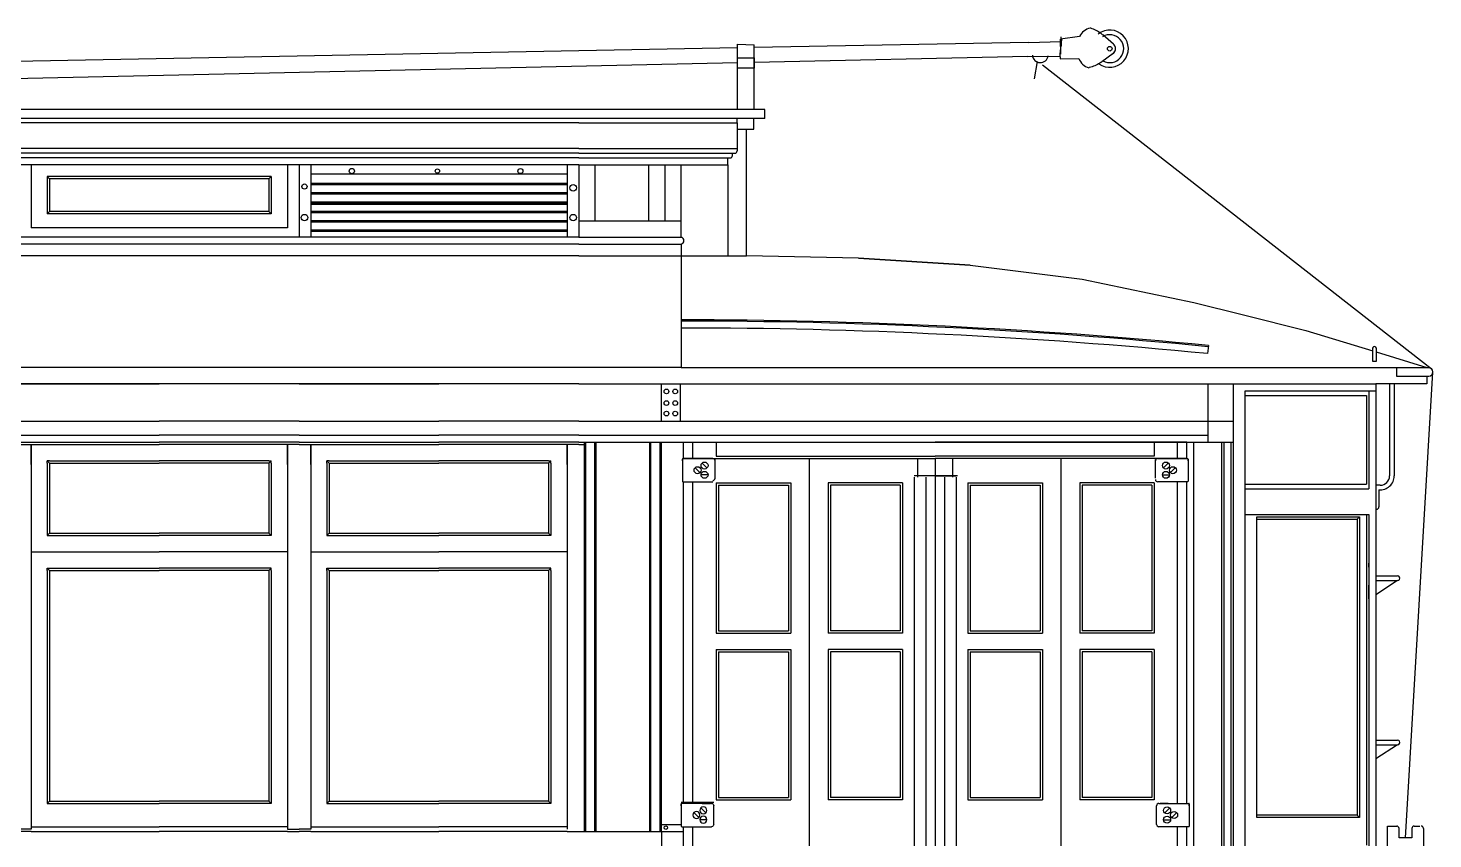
# Model space of a CAD drawing. Extents: x 0 to 750, y -2 to 474.
# Drawn here: x 439.2 to 589.9, y 224.6 to 311.5 of the extents above; entities that cross this region are included whole.
import ezdxf

# ---------------------------------------------------------------- set-up
doc = ezdxf.new("R2010")
doc.units = 0
doc.layers.get('0').update_dxf_attribs({"color": 1, "linetype": 'CONTINUOUS'})

# ---------------------------------------------------------------- blocks, each defined once
blk = doc.blocks.new('DBRACKET')
for p, q in [((-3.5, 0.25), (-3.5, 1)), ((-3.5, -1), (-3.5, 0.25)), ((-3.25, 1.25), (-0.25, 1.25)), ((-2.125, 0.75), (-2.625, 0.25)), ((-1.375, 0.25), (-1.875, -0.25)), ((-0.25, 1.25), (-0.0625, 1.25)), ((0, 1), (0, 1.1875)), ((0, 1.1875), (0, -1.1875)), ((-0.0625, -1.25), (-3.25, -1.25)), ((-2.75, -0.5), (-2, -0.5))]:
    blk.add_line(p, q)
for centre in [(-2.375, 0.5), (-1.625, 0), (-2.375, -0.5)]:
    blk.add_circle(centre, 0.375)
for centre, radius, start, end in [((-3.25, 1), 0.25, 90, 180), ((-0.0625, 1.1875), 0.0625, 0, 90), ((-3.25, -1), 0.25, 180, 270), ((-0.0625, -1.1875), 0.0625, 270, 0)]:
    blk.add_arc(centre, radius, start, end)

msp = doc.modelspace()

# ---------------------------------------------------------------- linework, layer by layer
for p, q in [((551.970269, 310.64471), (549.931079, 310.341887)), ((549.992454, 310.100964), (549.982486, 310.600865)), ((555.614829, 309.808926), (554.465659, 310.807752)), ((515.269065, 309.417467), (435.785676, 307.927739)), ((515.269065, 309.817051), (517.065792, 309.764718)), ((515.269065, 302.864754), (515.269065, 309.817051)), ((546.486683, 310.002567), (517.065792, 309.451142)), ((517.065792, 302.864754), (517.065792, 309.764718)), ((546.486683, 310.002567), (549.992454, 310.100964)), ((550.014077, 310.338664), (549.869055, 308.744466)), ((549.952053, 308.741243), (549.931079, 310.341887)), ((549.992454, 310.100964), (550.002422, 309.601064)), ((515.269065, 307.811663), (435.822606, 306.075758)), ((515.300205, 308.364754), (517.050205, 308.364754)), ((517.050205, 308.364754), (517.050205, 307.239754)), ((546.409021, 308.492071), (517.065792, 307.850922)), ((546.409021, 308.492071), (549.873186, 308.537316)), ((547.124483, 306.111381), (547.452865, 307.944943)), ((547.987705, 307.614754), (589.701766, 275.005754)), ((549.869055, 308.744466), (549.879023, 308.244565)), ((549.879023, 308.244565), (551.878626, 308.284439)), ((555.577018, 308.835114), (554.353861, 307.9284)), ((517.050205, 307.239754), (515.362705, 307.239754)), ((303.487705, 302.864754), (518.213988, 302.864754)), ((303.487705, 301.864754), (518.213988, 301.864754)), ((515.237705, 301.364754), (515.237705, 301.860002)), ((517.010159, 300.692337), (517.010159, 301.822727)), ((518.213988, 301.854126), (518.213988, 302.806584)), ((498.237705, 301.364754), (468.237705, 301.364754)), ((498.237705, 301.364754), (515.237705, 301.364754)), ((515.237705, 301.364754), (515.237705, 298.614754)), ((515.260159, 300.692337), (517.010159, 300.692337)), ((516.237705, 287.114754), (516.237705, 300.692337)), ((498.237705, 298.614754), (468.237705, 298.614754)), ((498.237705, 298.614754), (515.237705, 298.614754)), ((515.237705, 298.614754), (515.237705, 298.364754)), ((498.237705, 298.114754), (468.237705, 298.114754)), ((498.237705, 297.614754), (468.237705, 297.614754)), ((498.237705, 298.114754), (514.987705, 298.114754)), ((498.237705, 297.614754), (514.487705, 297.614754)), ((514.237705, 296.864754), (514.237705, 297.599368)), ((514.737705, 297.864754), (514.737705, 298.114754)), ((468.237705, 296.864754), (438.237705, 296.864754)), ((468.237705, 296.864754), (438.237705, 296.864754)), ((439.487705, 296.864754), (439.487705, 290.114754)), ((465.237705, 295.614754), (441.237705, 295.614754)), ((441.237705, 295.614754), (441.237705, 291.614754)), ((441.487705, 295.364754), (441.237705, 295.614754)), ((465.237705, 295.614754), (464.987705, 295.364754)), ((465.237705, 295.614754), (465.237705, 291.614754)), ((466.987705, 296.864754), (466.987705, 290.114754)), ((498.237705, 296.864754), (468.237705, 296.864754)), ((498.237705, 296.864754), (468.237705, 296.864754)), ((468.237705, 296.864754), (468.237705, 289.114754)), ((468.237705, 296.864754), (468.237705, 289.114754)), ((469.487705, 296.864754), (469.487705, 289.114754)), ((496.987705, 295.864754), (469.487705, 295.864754)), ((496.987705, 296.864754), (496.987705, 289.114754)), ((498.237705, 296.864754), (498.237705, 289.114754)), ((498.237705, 296.864754), (514.237705, 296.864754)), ((498.237705, 296.864754), (498.237705, 289.114754)), ((498.237705, 296.864754), (498.237705, 289.114754)), ((499.987705, 296.864754), (499.987705, 290.864754)), ((505.737705, 296.84286), (505.737705, 290.864754)), ((507.487705, 296.84286), (507.487705, 290.864754)), ((509.237705, 289.114754), (509.237705, 296.84286)), ((509.237705, 289.114754), (509.237705, 296.763425)), ((514.237705, 296.864754), (514.237705, 287.114754)), ((464.987705, 295.364754), (441.487705, 295.364754)), ((441.487705, 295.364754), (441.487705, 291.864754)), ((464.987705, 295.364754), (464.987705, 291.864754)), ((496.987705, 294.864754), (469.487705, 294.864754)), ((496.987705, 294.739754), (469.487705, 294.739754)), ((496.987705, 293.864754), (469.487705, 293.864754)), ((496.987705, 293.739754), (469.487705, 293.739754)), ((496.987705, 292.864754), (469.487705, 292.864754)), ((496.987705, 292.739754), (469.487705, 292.739754)), ((496.987705, 292.614754), (469.487705, 292.614754)), ((441.237705, 291.614754), (441.487705, 291.864754)), ((465.237705, 291.614754), (441.237705, 291.614754)), ((464.987705, 291.864754), (441.487705, 291.864754)), ((465.237705, 291.614754), (464.987705, 291.864754)), ((496.987705, 291.864754), (469.487705, 291.864754)), ((496.987705, 291.739754), (469.487705, 291.739754)), ((496.987705, 290.864754), (469.487705, 290.864754)), ((498.237705, 290.864754), (509.272079, 290.864754)), ((466.987705, 290.114754), (439.487705, 290.114754)), ((496.987705, 290.739754), (469.487705, 290.739754)), ((496.987705, 289.864754), (469.487705, 289.864754)), ((496.987705, 289.739754), (469.487705, 289.739754)), ((468.237705, 289.114754), (438.237705, 289.114754)), ((468.237705, 288.364754), (438.237705, 288.364754)), ((498.237705, 289.114754), (468.237705, 289.114754)), ((498.237705, 288.364754), (468.237705, 288.364754)), ((498.237705, 289.114754), (509.272079, 289.114754)), ((498.237705, 288.364754), (509.237705, 288.364754)), ((509.237705, 288.364754), (509.237705, 275.114754)), ((468.237705, 287.114754), (438.237705, 287.114754)), ((498.237705, 287.114754), (468.237705, 287.114754)), ((498.237705, 287.114754), (509.261023, 287.114754)), ((509.237705, 287.114754), (516.237705, 287.114754)), ((540.237705, 286.114754), (528.237705, 286.864754)), ((528.237705, 286.864754), (540.237705, 286.114754)), ((540.237705, 286.114754), (552.237705, 284.614754)), ((552.237705, 284.614754), (564.237705, 282.114754)), ((569.559028, 280.784423), (576.237705, 279.114754)), ((576.237705, 279.114754), (583.422859, 276.903937)), ((565.785565, 277.486229), (565.700552, 276.615369)), ((583.422859, 275.760966), (583.422859, 277.226286)), ((583.771794, 277.226286), (583.771794, 275.760966)), ((583.771794, 276.796573), (589.237705, 275.114754)), ((468.237705, 275.114754), (438.237705, 275.114754)), ((509.237705, 275.114754), (468.237705, 275.114754)), ((509.237705, 275.114754), (589.237705, 275.114754)), ((583.771794, 275.760966), (583.422859, 275.760966)), ((585.957308, 275.100654), (585.957308, 274.206038)), ((586.925205, 224.677254), (589.87281, 274.626996)), ((589.426279, 275.100654), (589.248383, 275.100654)), ((468.237705, 273.364754), (438.237705, 273.364754)), ((452.987705, 273.364754), (453.237705, 273.364754)), ((452.987705, 273.364754), (453.237705, 273.364754)), ((453.487705, 273.364754), (453.237705, 273.364754)), ((453.487705, 273.364754), (453.237705, 273.364754)), ((498.237705, 273.364754), (468.237705, 273.364754)), ((482.987705, 273.364754), (483.237705, 273.364754)), ((482.987705, 273.364754), (483.237705, 273.364754)), ((483.487705, 273.364754), (483.237705, 273.364754)), ((483.487705, 273.364754), (483.237705, 273.364754)), ((565.737705, 273.364754), (583.737705, 273.364754)), ((568.487705, 267.114754), (568.487705, 273.364754)), ((585.722058, 273.364754), (583.737705, 273.364754)), ((583.737705, 273.364754), (583.737705, 252.770126)), ((585.222058, 273.3421), (585.222058, 263.497426)), ((589.237705, 273.364754), (585.722058, 273.364754)), ((585.722058, 273.364754), (585.722058, 263.497426)), ((585.957308, 274.206038), (589.426279, 274.206038)), ((589.237705, 274.206038), (589.237705, 273.364754)), ((569.737705, 267.114754), (569.737705, 272.614754)), ((569.737705, 272.614754), (583.737705, 272.614754)), ((569.737705, 272.114754), (582.737705, 272.114754)), ((582.737705, 272.114754), (582.737705, 262.614754)), ((582.987705, 272.614754), (582.987705, 262.114754)), ((452.987705, 269.364754), (453.237705, 269.364754)), ((453.487705, 269.364754), (453.237705, 269.364754)), ((482.987705, 269.364754), (483.237705, 269.364754)), ((483.487705, 269.364754), (483.237705, 269.364754)), ((565.737705, 269.364754), (568.487705, 269.364754)), ((452.987705, 267.864754), (453.237705, 267.864754)), ((452.987705, 267.114754), (453.237705, 267.114754)), ((452.987705, 266.864754), (453.237705, 266.864754)), ((453.487705, 267.864754), (453.237705, 267.864754)), ((453.487705, 267.114754), (453.237705, 267.114754)), ((453.487705, 266.864754), (453.237705, 266.864754)), ((482.987705, 267.864754), (483.237705, 267.864754)), ((482.987705, 267.114754), (483.237705, 267.114754)), ((482.987705, 266.864754), (483.237705, 266.864754)), ((483.487705, 267.864754), (483.237705, 267.864754)), ((483.487705, 267.114754), (483.237705, 267.114754)), ((483.487705, 266.864754), (483.237705, 266.864754)), ((498.237705, 266.864754), (498.862705, 266.864754)), ((509.487705, 267.114754), (536.487705, 267.114754)), ((509.487705, 265.364754), (509.487705, 267.114754)), ((510.487705, 265.364754), (510.487705, 267.114754)), ((512.987705, 267.114754), (512.987705, 265.614754)), ((563.487705, 267.114754), (536.487705, 267.114754)), ((559.987705, 267.114754), (559.987705, 265.614754)), ((562.487705, 265.364754), (562.487705, 267.114754)), ((563.487705, 265.364754), (563.487705, 267.114754)), ((564.237705, 196.364754), (564.237705, 267.114754)), ((565.737705, 267.114754), (568.487705, 267.114754)), ((567.237705, 196.364754), (567.237705, 267.114754)), ((567.487705, 196.364754), (567.487705, 267.114754)), ((568.237705, 196.364754), (568.237705, 267.114754)), ((568.487705, 196.364754), (568.487705, 267.114754)), ((569.737705, 226.864754), (569.737705, 267.114754)), ((569.737705, 223.364754), (569.737705, 267.114754)), ((509.362705, 265.114754), (509.362705, 265.302254)), ((509.362705, 265.302254), (509.362705, 262.927254)), ((509.612705, 265.364754), (509.425205, 265.364754)), ((509.487705, 265.364754), (536.487705, 265.364754)), ((512.612705, 265.364754), (509.612705, 265.364754)), ((512.862705, 264.5), (512.862705, 265.25)), ((512.987705, 265.614754), (536.487705, 265.614754)), ((522.987705, 188.614754), (522.987705, 265.364754)), ((534.612705, 263.364754), (534.612705, 265.364754)), ((559.987705, 265.614754), (536.487705, 265.614754)), ((536.487705, 265.364754), (536.487705, 188.614754)), ((536.487705, 265.364754), (536.487705, 188.614754)), ((563.487705, 265.364754), (536.487705, 265.364754)), ((538.362705, 263.364754), (538.362705, 265.364754)), ((549.987705, 188.614754), (549.987705, 265.364754)), ((560.112705, 264.5), (560.112705, 265.25)), ((560.362705, 265.364754), (563.362705, 265.364754)), ((563.362705, 265.364754), (563.550205, 265.364754)), ((563.612705, 265.302254), (563.612705, 262.927254)), ((563.612705, 265.114754), (563.612705, 265.302254)), ((452.987705, 265.114754), (453.237705, 265.114754)), ((452.987705, 264.864754), (453.237705, 264.864754)), ((453.487705, 265.114754), (453.237705, 265.114754)), ((453.487705, 264.864754), (453.237705, 264.864754)), ((482.987705, 265.114754), (483.237705, 265.114754)), ((482.987705, 264.864754), (483.237705, 264.864754)), ((483.487705, 265.114754), (483.237705, 265.114754)), ((483.487705, 264.864754), (483.237705, 264.864754)), ((510.737705, 264.364754), (511.237705, 263.864754)), ((511.487705, 264.864754), (511.987705, 264.364754)), ((512.862705, 263.25), (512.862705, 264.5)), ((560.112705, 263.25), (560.112705, 264.5)), ((561.487705, 264.864754), (560.987705, 264.364754)), ((562.237705, 264.364754), (561.737705, 263.864754)), ((509.425205, 262.864754), (512.612705, 262.864754)), ((509.487705, 228.364754), (509.487705, 262.864754)), ((510.487705, 228.364754), (510.487705, 262.864754)), ((512.112705, 263.614754), (511.362705, 263.614754)), ((512.987705, 262.75), (512.987705, 246.625)), ((512.987705, 262.75), (520.987705, 262.75)), ((513.237705, 262.5), (513.237705, 246.875)), ((513.237705, 262.5), (520.737705, 262.5)), ((520.737705, 262.5), (520.737705, 246.875)), ((520.987705, 262.75), (520.987705, 246.625)), ((532.987705, 262.75), (524.987705, 262.75)), ((524.987705, 262.75), (524.987705, 246.625)), ((532.737705, 262.5), (525.237705, 262.5)), ((525.237705, 262.5), (525.237705, 246.875)), ((532.737705, 262.5), (532.737705, 246.875)), ((532.987705, 262.75), (532.987705, 246.625)), ((536.487705, 263.5), (534.237705, 263.5)), ((534.237705, 263.364754), (534.237705, 188.614754)), ((534.237705, 263.364754), (534.237705, 227.6875)), ((538.875, 263.5), (534.25, 263.5)), ((535.487705, 263.364754), (535.487705, 188.614754)), ((536.487705, 263.5), (538.737705, 263.5)), ((537.487705, 263.364754), (537.487705, 188.614754)), ((538.737705, 263.364754), (538.737705, 188.614754)), ((539.987705, 262.75), (539.987705, 246.625)), ((539.987705, 262.75), (547.987705, 262.75)), ((540.237705, 262.5), (540.237705, 246.875)), ((540.237705, 262.5), (547.737705, 262.5)), ((547.737705, 262.5), (547.737705, 246.875)), ((547.987705, 262.75), (547.987705, 246.625)), ((559.987705, 262.75), (551.987705, 262.75)), ((551.987705, 262.75), (551.987705, 246.625)), ((559.737705, 262.5), (552.237705, 262.5)), ((552.237705, 262.5), (552.237705, 246.875)), ((559.737705, 262.5), (559.737705, 246.875)), ((559.987705, 262.75), (559.987705, 246.625)), ((563.550205, 262.864754), (560.362705, 262.864754)), ((560.862705, 263.614754), (561.612705, 263.614754)), ((562.487705, 228.364754), (562.487705, 262.864754)), ((563.487705, 228.364754), (563.487705, 262.864754)), ((569.737705, 262.614754), (582.737705, 262.614754)), ((584.222058, 262.497426), (583.79437, 262.497426)), ((569.737705, 262.114754), (582.987705, 262.114754)), ((584.087464, 262.003477), (584.087464, 260.165864)), ((569.737705, 259.364754), (582.987705, 259.364754)), ((582.737705, 259.364754), (582.737705, 223.864754)), ((582.987705, 259.364754), (582.987705, 235.658744)), ((583.837464, 259.915864), (583.728444, 259.915864)), ((570.987705, 226.864754), (570.987705, 259.114754)), ((570.987705, 259.114754), (581.987705, 259.114754)), ((570.987705, 258.864754), (581.737705, 258.864754)), ((581.987705, 259.114754), (581.737705, 258.864754)), ((581.737705, 258.864754), (581.737705, 227.114754)), ((581.987705, 259.114754), (581.987705, 226.864754)), ((452.987705, 257.364754), (453.237705, 257.364754)), ((452.987705, 257.114754), (453.237705, 257.114754)), ((453.487705, 257.364754), (453.237705, 257.364754)), ((453.487705, 257.114754), (453.237705, 257.114754)), ((482.987705, 257.364754), (483.237705, 257.364754)), ((482.987705, 257.114754), (483.237705, 257.114754)), ((483.487705, 257.364754), (483.237705, 257.364754)), ((483.487705, 257.114754), (483.237705, 257.114754)), ((452.987705, 255.364754), (453.237705, 255.364754)), ((453.487705, 255.364754), (453.237705, 255.364754)), ((482.987705, 255.364754), (483.237705, 255.364754)), ((483.487705, 255.364754), (483.237705, 255.364754)), ((452.987705, 253.614754), (453.237705, 253.614754)), ((452.987705, 253.364754), (453.237705, 253.364754)), ((453.487705, 253.614754), (453.237705, 253.614754)), ((453.487705, 253.364754), (453.237705, 253.364754)), ((482.987705, 253.614754), (483.237705, 253.614754)), ((482.987705, 253.364754), (483.237705, 253.364754)), ((483.487705, 253.614754), (483.237705, 253.614754)), ((483.487705, 253.364754), (483.237705, 253.364754)), ((582.976828, 254.130238), (582.995397, 253.19706)), ((582.995397, 253.19706), (582.995397, 251.770126)), ((582.995397, 250.308654), (582.995397, 251.770126)), ((583.737705, 252.770126), (586.089183, 252.770126)), ((583.737705, 252.770126), (583.737705, 250.750835)), ((583.737705, 252.270126), (586.089183, 252.270126)), ((586.089183, 252.270126), (583.737705, 250.750835)), ((583.737705, 251.50221), (583.737705, 251.455937)), ((583.737705, 250.750835), (583.737705, 235.158744)), ((512.987705, 246.625), (520.987705, 246.625)), ((513.237705, 246.875), (520.737705, 246.875)), ((532.987705, 246.625), (524.987705, 246.625)), ((532.737705, 246.875), (525.237705, 246.875)), ((539.987705, 246.625), (547.987705, 246.625)), ((540.237705, 246.875), (547.737705, 246.875)), ((559.987705, 246.625), (551.987705, 246.625)), ((559.737705, 246.875), (552.237705, 246.875)), ((512.987705, 244.875), (512.987705, 228.75)), ((512.987705, 244.875), (520.987705, 244.875)), ((513.237705, 244.625), (513.237705, 229)), ((513.237705, 244.625), (520.737705, 244.625)), ((520.737705, 244.625), (520.737705, 229)), ((520.987705, 244.875), (520.987705, 228.75)), ((532.987705, 244.875), (524.987705, 244.875)), ((524.987705, 244.875), (524.987705, 228.75)), ((532.737705, 244.625), (525.237705, 244.625)), ((525.237705, 244.625), (525.237705, 229)), ((532.737705, 244.625), (532.737705, 229)), ((532.987705, 244.875), (532.987705, 228.75)), ((539.987705, 244.875), (539.987705, 228.75)), ((539.987705, 244.875), (547.987705, 244.875)), ((540.237705, 244.625), (540.237705, 229)), ((540.237705, 244.625), (547.737705, 244.625)), ((547.737705, 244.625), (547.737705, 229)), ((547.987705, 244.875), (547.987705, 228.75)), ((559.987705, 244.875), (551.987705, 244.875)), ((551.987705, 244.875), (551.987705, 228.75)), ((559.737705, 244.625), (552.237705, 244.625)), ((552.237705, 244.625), (552.237705, 229)), ((559.737705, 244.625), (559.737705, 229)), ((559.987705, 244.875), (559.987705, 228.75)), ((582.987705, 235.658744), (582.987705, 223.364754)), ((583.737705, 235.158744), (586.079676, 235.158744)), ((583.737705, 235.158744), (583.737705, 233.145595)), ((583.737705, 234.658744), (586.079676, 234.658744)), ((586.079676, 234.658744), (583.737705, 233.145595)), ((583.737705, 233.145595), (583.737705, 223.364754)), ((452.987705, 228.614754), (453.237705, 228.614754)), ((452.987705, 228.364754), (453.237705, 228.364754)), ((453.487705, 228.614754), (453.237705, 228.614754)), ((453.487705, 228.364754), (453.237705, 228.364754)), ((482.987705, 228.614754), (483.237705, 228.614754)), ((482.987705, 228.364754), (483.237705, 228.364754)), ((483.487705, 228.614754), (483.237705, 228.614754)), ((483.487705, 228.364754), (483.237705, 228.364754)), ((509.25, 228.5), (512.75, 228.5)), ((511.487705, 228.364754), (512.362705, 228.364754)), ((512.987705, 228.75), (520.987705, 228.75)), ((513.237705, 229), (520.737705, 229)), ((532.987705, 228.75), (524.987705, 228.75)), ((532.737705, 229), (525.237705, 229)), ((539.987705, 228.75), (547.987705, 228.75)), ((540.237705, 229), (547.737705, 229)), ((559.987705, 228.75), (551.987705, 228.75)), ((559.737705, 229), (552.237705, 229)), ((561.487705, 228.364754), (560.612705, 228.364754)), ((581.737705, 227.114754), (570.987705, 227.114754)), ((581.987705, 226.864754), (570.987705, 226.864754)), ((581.737705, 227.114754), (581.987705, 226.864754)), ((452.987705, 225.864754), (453.237705, 225.864754)), ((452.987705, 225.364754), (453.237705, 225.364754)), ((453.487705, 225.864754), (453.237705, 225.864754)), ((453.487705, 225.364754), (453.237705, 225.364754)), ((482.987705, 225.864754), (483.237705, 225.864754)), ((482.987705, 225.364754), (483.237705, 225.364754)), ((483.487705, 225.864754), (483.237705, 225.864754)), ((483.487705, 225.364754), (483.237705, 225.364754)), ((509.487705, 192.864754), (509.487705, 225.864754)), ((510.487705, 192.864754), (510.487705, 225.864754)), ((562.487705, 192.864754), (562.487705, 225.864754)), ((563.487705, 192.864754), (563.487705, 225.864754)), ((584.987705, 225.927254), (585.987705, 225.927254)), ((584.987705, 219.677254), (584.987705, 225.927254)), ((586.237705, 224.677254), (586.237705, 225.677254)), ((587.612705, 224.677254), (586.237705, 224.677254)), ((587.612705, 225.677254), (587.612705, 224.677254)), ((587.862705, 225.927254), (588.487705, 225.927254)), ((588.862705, 225.677254), (588.862705, 219.927254))]:
    msp.add_line(p, q)
at = {"color": 1}
for p, q in [((468.237705, 301.364754), (438.237705, 301.364754)), ((468.237705, 298.614754), (438.237705, 298.614754)), ((468.237705, 298.114754), (438.237705, 298.114754)), ((468.237705, 297.614754), (438.237705, 297.614754)), ((438.237705, 273.364754), (452.987705, 273.364754)), ((468.237705, 273.364754), (438.237705, 273.364754)), ((468.237705, 273.364754), (453.487705, 273.364754)), ((468.237705, 273.364754), (482.987705, 273.364754)), ((468.237705, 273.364754), (482.987705, 273.364754)), ((498.237705, 273.364754), (483.487705, 273.364754)), ((498.237705, 273.364754), (483.487705, 273.364754)), ((498.237705, 273.364754), (565.737705, 273.364754)), ((507.112705, 269.364754), (507.112705, 273.364754)), ((509.156266, 269.364754), (509.156266, 273.364754)), ((565.737705, 273.364754), (565.737705, 267.114754)), ((438.237705, 269.364754), (452.987705, 269.364754)), ((438.237705, 269.364754), (452.987705, 269.364754)), ((468.237705, 269.364754), (453.487705, 269.364754)), ((468.237705, 269.364754), (453.487705, 269.364754)), ((468.237705, 269.364754), (482.987705, 269.364754)), ((468.237705, 269.364754), (482.987705, 269.364754)), ((498.237705, 269.364754), (483.487705, 269.364754)), ((498.237705, 269.364754), (483.487705, 269.364754)), ((498.237705, 269.364754), (565.737705, 269.364754)), ((438.237705, 267.864754), (452.987705, 267.864754)), ((438.237705, 267.114754), (452.987705, 267.114754)), ((438.237705, 266.864754), (452.987705, 266.864754)), ((439.487705, 264.739754), (439.487705, 266.864754)), ((439.487705, 266.864754), (439.487705, 255.364754)), ((468.237705, 267.864754), (453.487705, 267.864754)), ((468.237705, 267.114754), (453.487705, 267.114754)), ((468.237705, 266.864754), (453.487705, 266.864754)), ((466.987705, 266.864754), (466.987705, 255.364754)), ((466.987705, 264.739754), (466.987705, 266.864754)), ((468.237705, 267.864754), (482.987705, 267.864754)), ((468.237705, 267.114754), (482.987705, 267.114754)), ((468.237705, 266.864754), (482.987705, 266.864754)), ((469.487705, 264.739754), (469.487705, 266.864754)), ((469.487705, 266.864754), (469.487705, 255.364754)), ((498.237705, 267.864754), (483.487705, 267.864754)), ((498.237705, 267.114754), (483.487705, 267.114754)), ((498.237705, 266.864754), (483.487705, 266.864754)), ((496.987705, 266.864754), (496.987705, 255.364754)), ((496.987705, 264.739754), (496.987705, 266.864754)), ((498.237705, 267.864754), (565.737705, 267.864754)), ((498.237705, 267.114754), (565.737705, 267.114754)), ((498.862705, 225.364754), (498.862705, 267.114754)), ((498.987705, 225.364754), (498.987705, 267.114754)), ((499.987705, 225.364754), (499.987705, 267.114754)), ((500.112705, 225.364754), (500.112705, 267.114754)), ((505.862705, 225.364754), (505.862705, 267.114754)), ((505.987705, 225.364754), (505.987705, 267.114754)), ((506.987705, 225.364754), (506.987705, 267.114754)), ((507.112705, 225.364754), (507.112705, 267.114754)), ((509.487705, 265.364754), (509.487705, 267.114754)), ((441.237705, 264.864754), (441.237705, 265.114754)), ((441.487705, 265.114754), (441.237705, 265.114754)), ((441.487705, 264.864754), (441.237705, 265.114754)), ((441.237705, 264.864754), (441.237705, 257.364754)), ((441.487705, 265.114754), (452.987705, 265.114754)), ((441.487705, 264.864754), (441.487705, 257.364754)), ((441.487705, 264.864754), (452.987705, 264.864754)), ((464.987705, 265.114754), (453.487705, 265.114754)), ((464.987705, 264.864754), (453.487705, 264.864754)), ((464.987705, 264.864754), (465.237705, 265.114754)), ((464.987705, 265.114754), (465.237705, 265.114754)), ((464.987705, 264.864754), (464.987705, 257.364754)), ((465.237705, 264.864754), (465.237705, 265.114754)), ((465.237705, 264.864754), (465.237705, 257.364754)), ((471.237705, 264.864754), (471.237705, 265.114754)), ((471.487705, 265.114754), (471.237705, 265.114754)), ((471.487705, 264.864754), (471.237705, 265.114754)), ((471.237705, 264.864754), (471.237705, 257.364754)), ((471.487705, 265.114754), (482.987705, 265.114754)), ((471.487705, 264.864754), (471.487705, 257.364754)), ((471.487705, 264.864754), (482.987705, 264.864754)), ((494.987705, 265.114754), (483.487705, 265.114754)), ((494.987705, 264.864754), (483.487705, 264.864754)), ((494.987705, 264.864754), (495.237705, 265.114754)), ((494.987705, 265.114754), (495.237705, 265.114754)), ((494.987705, 264.864754), (494.987705, 257.364754)), ((495.237705, 264.864754), (495.237705, 265.114754)), ((495.237705, 264.864754), (495.237705, 257.364754)), ((509.487705, 228.364754), (509.487705, 262.864754)), ((441.237705, 257.364754), (441.237705, 257.114754)), ((441.487705, 257.364754), (441.237705, 257.114754)), ((441.237705, 257.114754), (441.487705, 257.114754)), ((441.487705, 257.364754), (452.987705, 257.364754)), ((441.487705, 257.114754), (452.987705, 257.114754)), ((464.987705, 257.364754), (453.487705, 257.364754)), ((464.987705, 257.114754), (453.487705, 257.114754)), ((464.987705, 257.364754), (465.237705, 257.114754)), ((465.237705, 257.114754), (464.987705, 257.114754)), ((465.237705, 257.364754), (465.237705, 257.114754)), ((471.237705, 257.364754), (471.237705, 257.114754)), ((471.487705, 257.364754), (471.237705, 257.114754)), ((471.237705, 257.114754), (471.487705, 257.114754)), ((471.487705, 257.364754), (482.987705, 257.364754)), ((471.487705, 257.114754), (482.987705, 257.114754)), ((494.987705, 257.364754), (483.487705, 257.364754)), ((494.987705, 257.114754), (483.487705, 257.114754)), ((494.987705, 257.364754), (495.237705, 257.114754)), ((495.237705, 257.114754), (494.987705, 257.114754)), ((495.237705, 257.364754), (495.237705, 257.114754)), ((439.487705, 255.364754), (452.987705, 255.364754)), ((439.487705, 255.364754), (439.487705, 225.864754)), ((466.987705, 255.364754), (453.487705, 255.364754)), ((466.987705, 255.364754), (466.987705, 225.864754)), ((469.487705, 255.364754), (482.987705, 255.364754)), ((469.487705, 255.364754), (469.487705, 225.864754)), ((496.987705, 255.364754), (483.487705, 255.364754)), ((496.987705, 255.364754), (496.987705, 225.864754)), ((441.237705, 253.364754), (441.237705, 253.614754)), ((441.237705, 253.614754), (441.487705, 253.614754)), ((441.487705, 253.364754), (441.237705, 253.614754)), ((441.237705, 253.364754), (441.237705, 228.614754)), ((441.487705, 253.614754), (452.987705, 253.614754)), ((441.487705, 253.364754), (452.987705, 253.364754)), ((441.487705, 253.364754), (441.487705, 228.614754)), ((464.987705, 253.614754), (453.487705, 253.614754)), ((464.987705, 253.364754), (453.487705, 253.364754)), ((464.987705, 253.364754), (465.237705, 253.614754)), ((465.237705, 253.614754), (464.987705, 253.614754)), ((464.987705, 253.364754), (464.987705, 228.614754)), ((465.237705, 253.364754), (465.237705, 253.614754)), ((465.237705, 253.364754), (465.237705, 228.614754)), ((471.237705, 253.364754), (471.237705, 253.614754)), ((471.237705, 253.614754), (471.487705, 253.614754)), ((471.487705, 253.364754), (471.237705, 253.614754)), ((471.237705, 253.364754), (471.237705, 228.614754)), ((471.487705, 253.614754), (482.987705, 253.614754)), ((471.487705, 253.364754), (482.987705, 253.364754)), ((471.487705, 253.364754), (471.487705, 228.614754)), ((494.987705, 253.614754), (483.487705, 253.614754)), ((494.987705, 253.364754), (483.487705, 253.364754)), ((494.987705, 253.364754), (495.237705, 253.614754)), ((495.237705, 253.614754), (494.987705, 253.614754)), ((494.987705, 253.364754), (494.987705, 228.614754)), ((495.237705, 253.364754), (495.237705, 253.614754)), ((495.237705, 253.364754), (495.237705, 228.614754)), ((441.237705, 228.614754), (441.237705, 228.364754)), ((441.487705, 228.614754), (441.237705, 228.364754)), ((441.237705, 228.364754), (441.487705, 228.364754)), ((441.487705, 228.614754), (452.987705, 228.614754)), ((441.487705, 228.364754), (452.987705, 228.364754)), ((464.987705, 228.614754), (453.487705, 228.614754)), ((464.987705, 228.364754), (453.487705, 228.364754)), ((464.987705, 228.614754), (465.237705, 228.364754)), ((465.237705, 228.364754), (464.987705, 228.364754)), ((465.237705, 228.614754), (465.237705, 228.364754)), ((471.237705, 228.614754), (471.237705, 228.364754)), ((471.487705, 228.614754), (471.237705, 228.364754)), ((471.237705, 228.364754), (471.487705, 228.364754)), ((471.487705, 228.614754), (482.987705, 228.614754)), ((471.487705, 228.364754), (482.987705, 228.364754)), ((494.987705, 228.614754), (483.487705, 228.614754)), ((494.987705, 228.364754), (483.487705, 228.364754)), ((494.987705, 228.614754), (495.237705, 228.364754)), ((495.237705, 228.364754), (494.987705, 228.364754)), ((495.237705, 228.614754), (495.237705, 228.364754)), ((507.112705, 226.114754), (509.237705, 226.114754)), ((439.487705, 225.614754), (438.237705, 225.614754)), ((439.487705, 225.364754), (438.237705, 225.364754)), ((439.487705, 225.864754), (452.987705, 225.864754)), ((439.487705, 225.864754), (439.487705, 225.614754)), ((439.487705, 225.364754), (452.987705, 225.364754)), ((466.987705, 225.864754), (453.487705, 225.864754)), ((466.987705, 225.364754), (453.487705, 225.364754)), ((466.987705, 225.864754), (466.987705, 225.614754)), ((466.987705, 225.614754), (468.237705, 225.614754)), ((466.987705, 225.364754), (468.237705, 225.364754)), ((469.487705, 225.614754), (468.237705, 225.614754)), ((469.487705, 225.364754), (468.237705, 225.364754)), ((469.487705, 225.864754), (482.987705, 225.864754)), ((469.487705, 225.864754), (469.487705, 225.614754)), ((469.487705, 225.364754), (482.987705, 225.364754)), ((496.987705, 225.864754), (483.487705, 225.864754)), ((496.987705, 225.364754), (483.487705, 225.364754)), ((496.987705, 225.864754), (496.987705, 225.614754)), ((496.987705, 225.364754), (498.237705, 225.364754)), ((498.237705, 225.364754), (509.487705, 225.364754)), ((507.112705, 225.364754), (507.112705, 223.614754)), ((509.487705, 201.364754), (509.487705, 225.864754))]:
    msp.add_line(p, q, dxfattribs=at)
for points in [[(554.581112, 310.701385, 0.037347), (554.271296, 310.961674, 0.072692), (553.186051, 311.525223, 0.002581), (553.123847, 311.546436, 0.059136)], [(554.477214, 308.025495, -0.037347), (554.148148, 307.790012, -0.072692), (553.022474, 307.312307, -0.002581), (552.958812, 307.295981, -0.059136)]]:
    msp.add_lwpolyline(points, format="xyb")
for points in [[(528.237705, 286.864754), (516.237705, 287.114754)], [(564.237705, 282.114754), (569.559028, 280.784423)]]:
    msp.add_lwpolyline(points)
for centre, radius in [((555.204823, 309.337205), 0.25), ((473.905275, 296.207263), 0.288825), ((483.08992, 296.207263), 0.23106), ((491.98574, 296.207263), 0.277377), ((468.82195, 294.543003), 0.277377), ((497.646716, 294.404315), 0.34659), ((468.82195, 291.214483), 0.34659), ((497.646716, 291.214483), 0.34659), ((510.987705, 264.114754), 0.375), ((511.737705, 264.614754), 0.375), ((511.737705, 263.614754), 0.375), ((561.237705, 264.614754), 0.375), ((561.237705, 263.614754), 0.375), ((561.987705, 264.114754), 0.375)]:
    msp.add_circle(centre, radius)
for centre, radius in [((507.656266, 272.562481), 0.25), ((508.593766, 272.562481), 0.25), ((507.656266, 271.312481), 0.25), ((508.593766, 271.312481), 0.25), ((507.656266, 270.187481), 0.25), ((508.593766, 270.187481), 0.25), ((507.593766, 225.749981), 0.1875)]:
    msp.add_circle(centre, radius, dxfattribs=at)
for centre, radius, start, end in [((553.430244, 309.965714), 1.610143, 100.969789, 155.058096), ((555.204823, 309.337205), 2, 233.968449, 128.316292), ((555.204823, 309.337205), 1.5, 240.982762, 121.301979), ((555.204823, 309.337205), 0.625, 299.817213, 50.720484), ((555.204823, 309.337205), 0.625, 304.832438, 55.735709), ((547.751404, 308.689151), 0.844216, 183.246898, 353.012268), ((553.386853, 308.848186), 1.610143, 200.494826, 254.583133), ((514.487705, 297.864754), 0.25, 270, 0), ((514.987705, 298.364754), 0.25, 270, 0), ((509.139854, 288.739754), 0.387556, 284.624412, 75.375588), ((509.261023, 287.069134), 0.045621, 270, 90), ((509.237705, -301.785581), 582.025335, 84.424516, 90), ((509.237705, -301.785581), 581.900335, 84.424516, 90), ((509.237705, -301.785581), 581.150335, 84.424516, 90), ((583.60045, 277.209981), 0.175472, 0, 185.18221), ((589.426279, 274.653346), 0.447308, 270, 90), ((509.425205, 265.302254), 0.0625, 90, 180), ((512.612705, 265.114754), 0.25, 0, 90), ((560.362705, 265.114754), 0.25, 90, 180), ((563.550205, 265.302254), 0.0625, 0, 90), ((509.425205, 262.927254), 0.0625, 180, 270), ((512.612705, 263.25), 0.25, 270, 0), ((512.612705, 263.25), 0.25, 270, 0), ((560.362705, 263.114754), 0.25, 180, 270), ((563.550205, 262.927254), 0.0625, 270, 0), ((584.222058, 263.497426), 1.5, 264.851963, 0), ((584.222058, 263.497426), 1, 270, 0), ((583.837464, 260.165864), 0.25, 270, 0), ((586.090013, 252.520126), 0.250001, 269.809839, 90.190161), ((586.080506, 234.908744), 0.250001, 269.809839, 90.190161), ((585.987705, 225.677254), 0.25, 0, 90), ((587.862705, 225.677254), 0.25, 90, 180), ((588.612705, 225.677254), 0.25, 0, 90)]:
    msp.add_arc(centre, radius, start, end)

# ---------------------------------------------------------------- block references
at = {"xscale": -1}
msp.add_blockref('DBRACKET', (509.237705, 227.114754), dxfattribs=at)
msp.add_blockref('DBRACKET', (563.737705, 227.114754))

doc.saveas('drawing.dxf')
